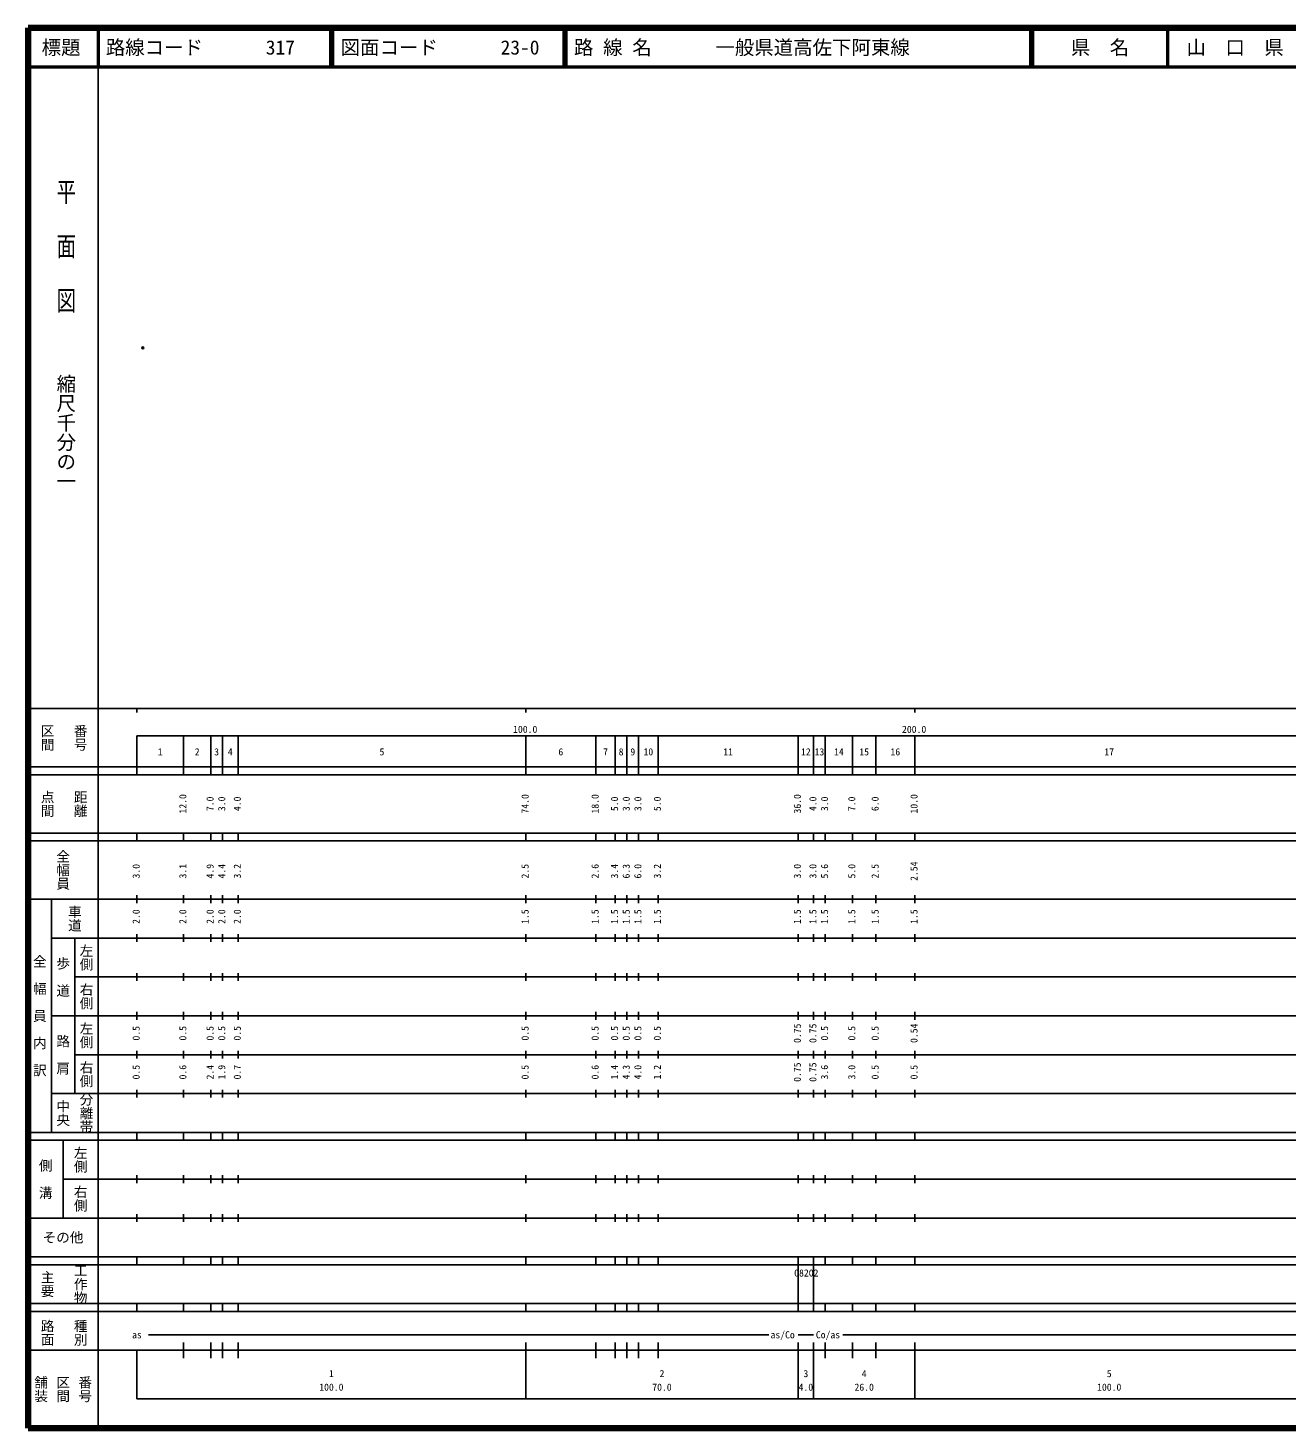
# Model space of a CAD drawing. Units: millimetres on the paper. Extents: x 40 to 680, y 20 to 380.
# Drawn here: x 40 to 363.7, y 20 to 380 of the extents above; entities that cross this region are included whole.
import ezdxf
from ezdxf.enums import TextEntityAlignment as Align

# ---------------------------------------------------------------- set-up
doc = ezdxf.new("R2010")
doc.units = ezdxf.units.MM
doc.header["$PDMODE"] = 32
doc.header["$PDSIZE"] = 0.5
doc.layers.add('M-OTRS', color=6, linetype='Continuous')
doc.layers.add('M-TTL-TXT', color=7, linetype='Continuous')
for name, color, linetype, lineweight in [('M-TTL', 2, 'Continuous', 140), ('M-TTL-BAND', 7, 'Continuous', 25), ('M-TTL-LINE', 7, 'Continuous', 50)]:
    doc.layers.add(name, color=color, linetype=linetype, lineweight=lineweight)
doc.styles.add('@ＭＳ ゴシック', font='')
doc.styles.add('ＭＳ ゴシック', font='')
doc.styles.get('@ＭＳ ゴシック').set_extended_font_data('@MS Gothic')
doc.styles.get('ＭＳ ゴシック').set_extended_font_data('MS Gothic')

msp = doc.modelspace()

# ---------------------------------------------------------------- linework, layer by layer
at = {"layer": 'M-OTRS'}
msp.add_point((69.513, 297.789), dxfattribs=at)
at = {"layer": 'M-TTL'}
for p, q in [((40, 380), (40, 20)), ((680, 380), (40, 380)), ((40, 20), (680, 20))]:
    msp.add_line(p, q, dxfattribs=at)
at = {"layer": 'M-TTL-BAND'}
for p, q in [((58, 370), (58, 20)), ((40, 205), (579, 205)), ((68, 205), (68, 204)), ((168, 205), (168, 204)), ((268, 205), (268, 204)), ((68, 198), (579, 198)), ((68, 198), (68, 188)), ((80, 188), (80, 198)), ((87, 188), (87, 198)), ((90, 188), (90, 198)), ((94, 188), (94, 198)), ((168, 188), (168, 198)), ((186, 188), (186, 198)), ((191, 188), (191, 198)), ((194, 188), (194, 198)), ((197, 188), (197, 198)), ((202, 188), (202, 198)), ((238, 188), (238, 198)), ((242, 188), (242, 198)), ((245, 188), (245, 198)), ((252, 188), (252, 198)), ((258, 188), (258, 198)), ((268, 188), (268, 198)), ((40, 190), (579, 190)), ((40, 188), (579, 188)), ((40, 173), (579, 173)), ((68, 171), (68, 173)), ((80, 171), (80, 173)), ((87, 171), (87, 173)), ((90, 171), (90, 173)), ((94, 171), (94, 173)), ((168, 171), (168, 173)), ((186, 171), (186, 173)), ((191, 171), (191, 173)), ((194, 171), (194, 173)), ((197, 171), (197, 173)), ((202, 171), (202, 173)), ((238, 171), (238, 173)), ((242, 171), (242, 173)), ((245, 171), (245, 173)), ((252, 171), (252, 173)), ((258, 171), (258, 173)), ((268, 171), (268, 173)), ((40, 171), (579, 171)), ((40, 156), (579, 156)), ((46, 96), (46, 156)), ((68, 155), (68, 157)), ((80, 155), (80, 157)), ((87, 155), (87, 157)), ((90, 155), (90, 157)), ((94, 155), (94, 157)), ((168, 155), (168, 157)), ((186, 155), (186, 157)), ((191, 155), (191, 157)), ((194, 155), (194, 157)), ((197, 155), (197, 157)), ((202, 155), (202, 157)), ((238, 155), (238, 157)), ((242, 155), (242, 157)), ((245, 155), (245, 157)), ((252, 155), (252, 157)), ((258, 155), (258, 157)), ((268, 155), (268, 157)), ((46, 146), (579, 146)), ((52, 146), (52, 106)), ((68, 145), (68, 147)), ((80, 145), (80, 147)), ((87, 145), (87, 147)), ((90, 145), (90, 147)), ((94, 145), (94, 147)), ((168, 145), (168, 147)), ((186, 145), (186, 147)), ((191, 145), (191, 147)), ((194, 145), (194, 147)), ((197, 145), (197, 147)), ((202, 145), (202, 147)), ((238, 145), (238, 147)), ((242, 145), (242, 147)), ((245, 145), (245, 147)), ((252, 145), (252, 147)), ((258, 145), (258, 147)), ((268, 145), (268, 147)), ((68, 135), (68, 137)), ((80, 135), (80, 137)), ((87, 135), (87, 137)), ((90, 135), (90, 137)), ((94, 135), (94, 137)), ((168, 135), (168, 137)), ((186, 135), (186, 137)), ((191, 135), (191, 137)), ((194, 135), (194, 137)), ((197, 135), (197, 137)), ((202, 135), (202, 137)), ((238, 135), (238, 137)), ((242, 135), (242, 137)), ((245, 135), (245, 137)), ((252, 135), (252, 137)), ((258, 135), (258, 137)), ((268, 135), (268, 137)), ((52, 136), (579, 136)), ((46, 126), (579, 126)), ((68, 125), (68, 127)), ((80, 125), (80, 127)), ((87, 125), (87, 127)), ((90, 125), (90, 127)), ((94, 125), (94, 127)), ((168, 125), (168, 127)), ((186, 125), (186, 127)), ((191, 125), (191, 127)), ((194, 125), (194, 127)), ((197, 125), (197, 127)), ((202, 125), (202, 127)), ((238, 125), (238, 127)), ((242, 125), (242, 127)), ((245, 125), (245, 127)), ((252, 125), (252, 127)), ((258, 125), (258, 127)), ((268, 125), (268, 127)), ((52, 116), (579, 116)), ((68, 115), (68, 117)), ((80, 115), (80, 117)), ((87, 115), (87, 117)), ((90, 115), (90, 117)), ((94, 115), (94, 117)), ((168, 115), (168, 117)), ((186, 115), (186, 117)), ((191, 115), (191, 117)), ((194, 115), (194, 117)), ((197, 115), (197, 117)), ((202, 115), (202, 117)), ((238, 115), (238, 117)), ((242, 115), (242, 117)), ((245, 115), (245, 117)), ((252, 115), (252, 117)), ((258, 115), (258, 117)), ((268, 115), (268, 117)), ((46, 106), (579, 106)), ((68, 105), (68, 107)), ((80, 105), (80, 107)), ((87, 105), (87, 107)), ((90, 105), (90, 107)), ((94, 105), (94, 107)), ((168, 105), (168, 107)), ((186, 105), (186, 107)), ((191, 105), (191, 107)), ((194, 105), (194, 107)), ((197, 105), (197, 107)), ((202, 105), (202, 107)), ((238, 105), (238, 107)), ((242, 105), (242, 107)), ((245, 105), (245, 107)), ((252, 105), (252, 107)), ((258, 105), (258, 107)), ((268, 105), (268, 107)), ((40, 96), (579, 96)), ((40, 94), (579, 94)), ((49, 94), (49, 74)), ((68, 94), (68, 96)), ((80, 94), (80, 96)), ((87, 94), (87, 96)), ((90, 94), (90, 96)), ((94, 94), (94, 96)), ((168, 94), (168, 96)), ((186, 94), (186, 96)), ((191, 94), (191, 96)), ((194, 94), (194, 96)), ((197, 94), (197, 96)), ((202, 94), (202, 96)), ((238, 94), (238, 96)), ((242, 94), (242, 96)), ((245, 94), (245, 96)), ((252, 94), (252, 96)), ((258, 94), (258, 96)), ((268, 94), (268, 96)), ((49, 84), (579, 84)), ((68, 83), (68, 85)), ((80, 83), (80, 85)), ((87, 83), (87, 85)), ((90, 83), (90, 85)), ((94, 83), (94, 85)), ((168, 83), (168, 85)), ((186, 83), (186, 85)), ((191, 83), (191, 85)), ((194, 83), (194, 85)), ((197, 83), (197, 85)), ((202, 83), (202, 85)), ((238, 83), (238, 85)), ((242, 83), (242, 85)), ((245, 83), (245, 85)), ((252, 83), (252, 85)), ((258, 83), (258, 85)), ((268, 83), (268, 85)), ((40, 74), (579, 74)), ((68, 73), (68, 75)), ((80, 73), (80, 75)), ((87, 73), (87, 75)), ((90, 73), (90, 75)), ((94, 73), (94, 75)), ((168, 73), (168, 75)), ((186, 73), (186, 75)), ((191, 73), (191, 75)), ((194, 73), (194, 75)), ((197, 73), (197, 75)), ((202, 73), (202, 75)), ((238, 73), (238, 75)), ((242, 73), (242, 75)), ((245, 73), (245, 75)), ((252, 73), (252, 75)), ((258, 73), (258, 75)), ((268, 73), (268, 75)), ((40, 64), (579, 64)), ((40, 62), (579, 62)), ((68, 62), (68, 64)), ((80, 62), (80, 64)), ((87, 62), (87, 64)), ((90, 62), (90, 64)), ((94, 62), (94, 64)), ((168, 62), (168, 64)), ((186, 62), (186, 64)), ((191, 62), (191, 64)), ((194, 62), (194, 64)), ((197, 62), (197, 64)), ((202, 62), (202, 64)), ((238, 62), (238, 64)), ((238, 52), (238, 62)), ((242, 62), (242, 64)), ((242, 52), (242, 62)), ((245, 62), (245, 64)), ((252, 62), (252, 64)), ((258, 62), (258, 64)), ((268, 62), (268, 64)), ((40, 52), (579, 52)), ((68, 50), (68, 52)), ((80, 50), (80, 52)), ((87, 50), (87, 52)), ((90, 50), (90, 52)), ((94, 50), (94, 52)), ((168, 50), (168, 52)), ((186, 50), (186, 52)), ((191, 50), (191, 52)), ((194, 50), (194, 52)), ((197, 50), (197, 52)), ((202, 50), (202, 52)), ((238, 50), (238, 52)), ((242, 50), (242, 52)), ((245, 50), (245, 52)), ((252, 50), (252, 52)), ((258, 50), (258, 52)), ((268, 50), (268, 52)), ((40, 50), (579, 50)), ((71, 44), (230.5, 44)), ((242, 44), (238, 44)), ((249.5, 44), (565, 44)), ((40, 40), (579, 40)), ((68, 40), (68, 27.5)), ((80, 38), (80, 42)), ((87, 38), (87, 42)), ((90, 38), (90, 42)), ((94, 38), (94, 42)), ((168, 27.5), (168, 42)), ((186, 38), (186, 42)), ((191, 38), (191, 42)), ((194, 38), (194, 42)), ((197, 38), (197, 42)), ((202, 38), (202, 42)), ((238, 27.5), (238, 42)), ((242, 27.5), (242, 42)), ((245, 38), (245, 42)), ((252, 38), (252, 42)), ((258, 38), (258, 42)), ((268, 27.5), (268, 42)), ((68, 27.5), (579, 27.5))]:
    msp.add_line(p, q, dxfattribs=at)
at = {"layer": 'M-TTL-LINE'}
for p, q in [((58, 380), (58, 370)), ((117.75, 380), (117.75, 370)), ((118.25, 380), (118.25, 370)), ((177.75, 380), (177.75, 370)), ((178.25, 380), (178.25, 370)), ((297.75, 380), (297.75, 370)), ((298.25, 380), (298.25, 370)), ((333, 380), (333, 370)), ((40, 370), (680, 370))]:
    msp.add_line(p, q, dxfattribs=at)

# ---------------------------------------------------------------- texts
at = {"layer": 'M-TTL-BAND', "style": '@ＭＳ ゴシック', "width": 1.4}
msp.add_text('平  面  図', height=3.666, rotation=270, dxfattribs=at).set_placement((49.777, 306.475), align=Align.MIDDLE_RIGHT)
at = {"layer": 'M-TTL-BAND', "style": '@ＭＳ ゴシック'}
msp.add_text('縮尺千分の一', height=3.666, rotation=270, dxfattribs=at).set_placement((49.777, 261.03), align=Align.MIDDLE_RIGHT)
for s, p in [('区間', (45, 197.5)), ('番号', (53.5, 197.5)), ('点間', (45, 180.5)), ('距離', (53.5, 180.5)), ('全幅員', (49, 163.5)), ('車道', (52, 151)), ('左側', (55, 141)), ('全\u3000幅\u3000員\u3000内\u3000訳', (43, 126)), ('歩\u3000道', (49, 136)), ('右側', (55, 131)), ('左側', (55, 121)), ('路\u3000肩', (49, 116)), ('右側', (55, 111)), ('分離帯', (55, 101)), ('中央', (49, 101)), ('左側', (53.5, 89)), ('側\u3000溝', (44.5, 84)), ('右側', (53.5, 79)), ('工作物', (53.5, 57)), ('主要', (45, 57)), ('路面', (45, 44.5)), ('種別', (53.5, 44.5)), ('舗装', (43.333, 30)), ('区間', (49, 30)), ('番号', (54.667, 30))]:
    msp.add_text(s, height=2.566, rotation=270, dxfattribs=at).set_placement(p, align=Align.MIDDLE_CENTER)
at = {"layer": 'M-TTL-BAND', "style": 'ＭＳ ゴシック'}
for s, p in [('100.0', (167.844, 198.195)), ('200.0', (267.844, 198.195)), ('1', (74, 192.405)), ('2', (83.5, 192.405)), ('3', (88.5, 192.405)), ('4', (92, 192.405)), ('5', (131, 192.405)), ('6', (177, 192.405)), ('7', (188.5, 192.405)), ('8', (192.5, 192.405)), ('9', (195.5, 192.405)), ('10', (199.5, 192.405)), ('11', (220, 192.405)), ('12', (240, 192.405)), ('13', (243.5, 192.405)), ('14', (248.5, 192.405)), ('15', (255, 192.405)), ('16', (263, 192.405)), ('17', (318, 192.405)), ('as', (68, 42.5)), ('as/Co', (234.029, 42.5)), ('Co/as', (245.687, 42.5)), ('1', (118, 32.523)), ('2', (203, 32.523)), ('3', (240, 32.523)), ('4', (255, 32.523)), ('5', (318, 32.523)), ('100.0', (118, 29.033)), ('70.0', (203, 29.033)), ('4.0', (240, 29.033)), ('26.0', (255, 29.033)), ('100.0', (318, 29.033))]:
    msp.add_text(s, height=1.833, dxfattribs=at).set_placement(p, align=Align.BOTTOM_CENTER)
for s, p in [('12.0', (81.266, 180.5)), ('7.0', (88.266, 180.5)), ('3.0', (91.266, 180.5)), ('4.0', (95.266, 180.5)), ('74.0', (169.266, 180.5)), ('18.0', (187.266, 180.5)), ('5.0', (192.266, 180.5)), ('3.0', (195.266, 180.5)), ('3.0', (198.266, 180.5)), ('5.0', (203.266, 180.5)), ('36.0', (239.266, 180.5)), ('4.0', (243.266, 180.5)), ('3.0', (246.266, 180.5)), ('7.0', (253.266, 180.5)), ('6.0', (259.266, 180.5)), ('10.0', (269.266, 180.5)), ('3.0', (69.266, 163.174)), ('3.1', (81.266, 163.174)), ('4.9', (88.266, 163.174)), ('4.4', (91.266, 163.174)), ('3.2', (95.266, 163.174)), ('2.5', (169.266, 163.174)), ('2.6', (187.266, 163.174)), ('3.4', (192.266, 163.174)), ('6.3', (195.266, 163.174)), ('6.0', (198.266, 163.174)), ('3.2', (203.266, 163.174)), ('3.0', (239.266, 163.174)), ('3.0', (243.266, 163.174)), ('5.6', (246.266, 163.174)), ('5.0', (253.266, 163.174)), ('2.5', (259.266, 163.174)), ('2.54', (269.266, 163.174)), ('2.0', (69.266, 151.5)), ('2.0', (81.266, 151.5)), ('2.0', (88.266, 151.5)), ('2.0', (91.266, 151.5)), ('2.0', (95.266, 151.5)), ('1.5', (169.266, 151.5)), ('1.5', (187.266, 151.5)), ('1.5', (192.266, 151.5)), ('1.5', (195.266, 151.5)), ('1.5', (198.266, 151.5)), ('1.5', (203.266, 151.5)), ('1.5', (239.266, 151.5)), ('1.5', (243.266, 151.5)), ('1.5', (246.266, 151.5)), ('1.5', (253.266, 151.5)), ('1.5', (259.266, 151.5)), ('1.5', (269.266, 151.5)), ('0.5', (69.266, 121.5)), ('0.5', (81.266, 121.5)), ('0.5', (88.266, 121.5)), ('0.5', (91.266, 121.5)), ('0.5', (95.266, 121.5)), ('0.5', (169.266, 121.5)), ('0.5', (187.266, 121.5)), ('0.5', (192.266, 121.5)), ('0.5', (195.266, 121.5)), ('0.5', (198.266, 121.5)), ('0.5', (203.266, 121.5)), ('0.75', (239.266, 121.5)), ('0.75', (243.266, 121.5)), ('0.5', (246.266, 121.5)), ('0.5', (253.266, 121.5)), ('0.5', (259.266, 121.5)), ('0.54', (269.266, 121.5)), ('0.5', (69.266, 111.5)), ('0.6', (81.266, 111.5)), ('2.4', (88.266, 111.5)), ('1.9', (91.266, 111.5)), ('0.7', (95.266, 111.5)), ('0.5', (169.266, 111.5)), ('0.6', (187.266, 111.5)), ('1.4', (192.266, 111.5)), ('4.3', (195.266, 111.5)), ('4.0', (198.266, 111.5)), ('1.2', (203.266, 111.5)), ('0.75', (239.266, 111.5)), ('0.75', (243.266, 111.5)), ('3.6', (246.266, 111.5)), ('3.0', (253.266, 111.5)), ('0.5', (259.266, 111.5)), ('0.5', (269.266, 111.5))]:
    msp.add_text(s, height=1.833, rotation=90, dxfattribs=at).set_placement(p, align=Align.BOTTOM_CENTER)
msp.add_text('その他', height=2.566, dxfattribs=at).set_placement((49, 69), align=Align.MIDDLE_CENTER)
msp.add_text('08202', height=1.833, dxfattribs=at).set_placement((236.999, 58.405), align=Align.BOTTOM_LEFT)
at = {"layer": 'M-TTL-TXT', "style": 'ＭＳ ゴシック'}
for s, p in [('標題', (48.5, 375)), ('県\u3000名', (315.625, 375)), ('山\u3000口\u3000県', (350.375, 375))]:
    msp.add_text(s, height=3.666, dxfattribs=at).set_placement(p, align=Align.MIDDLE_CENTER)
for s, p in [('路線コード', (60, 375)), ('317', (101.142, 375)), ('図面コード', (120.38, 375)), ('23-0', (161.521, 375)), ('路 線 名', (180.38, 375)), ('一般県道高佐下阿東線', (216.734, 375))]:
    msp.add_text(s, height=3.666, dxfattribs=at).set_placement(p, align=Align.MIDDLE_LEFT)

doc.saveas('drawing.dxf')
